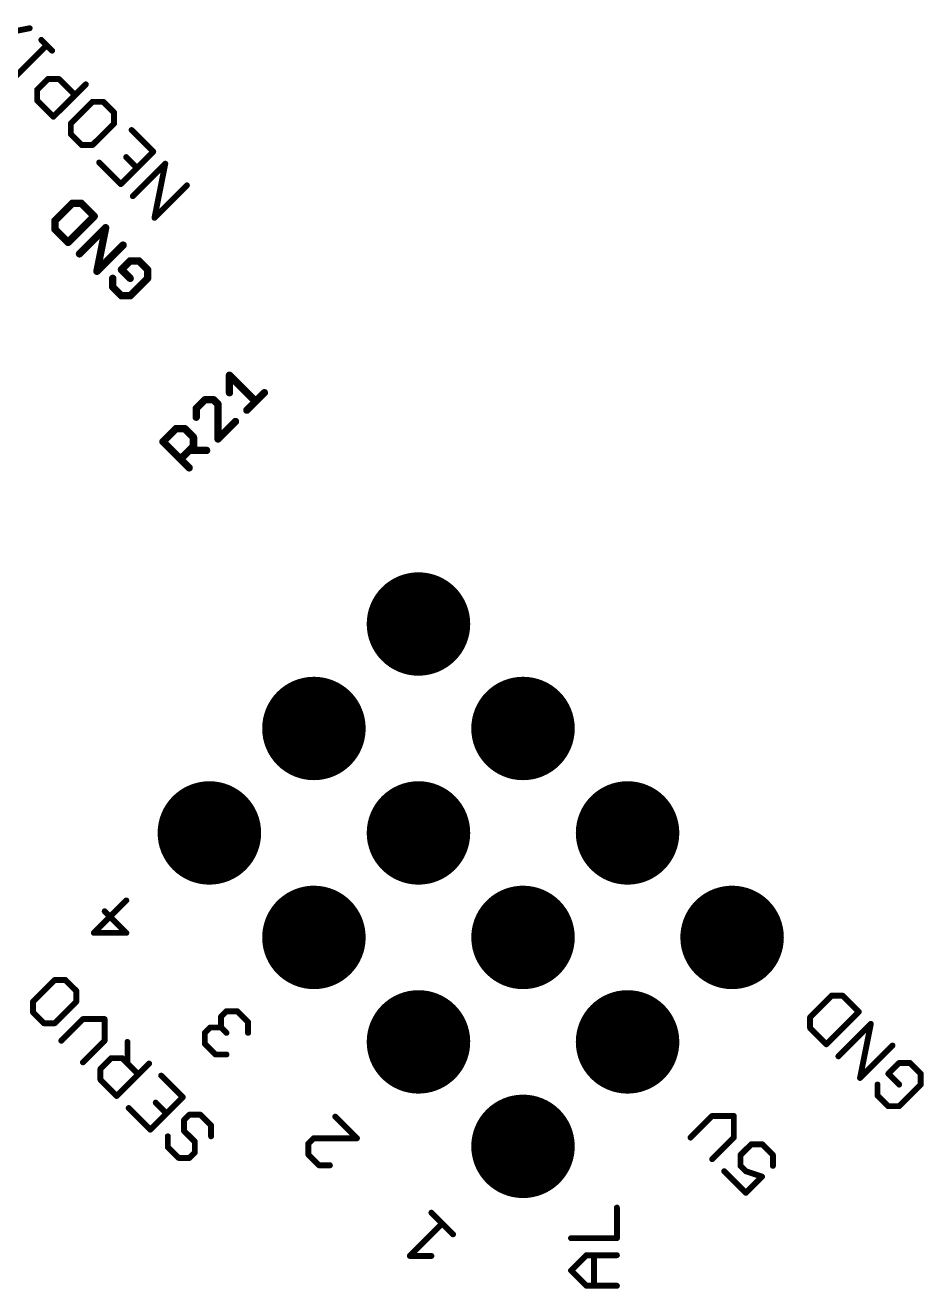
# Model space of a CAD drawing. Extents: x -38.3 to 35.6, y -39 to 39.9.
# Drawn here: x 17.85 to 33.29, y 10.11 to 31.83 of the extents above; entities that cross this region are included whole.
import ezdxf

# ---------------------------------------------------------------- set-up
doc = ezdxf.new("R2010")
doc.units = 0
doc.header["$MEASUREMENT"] = 0
doc.layers.get('0').update_dxf_attribs({"linetype": 'CONTINUOUS'})
doc.layers.add('25', color=253, linetype='CONTINUOUS')

# ---------------------------------------------------------------- blocks, each defined once
blk = doc.blocks.new('ROUNDP')
at = {"const_width": 0.5}
blk.add_lwpolyline([(0, -0.25, 1), (0, 0.25, 1), (0, -0.25)], format="xyb", dxfattribs=at)

msp = doc.modelspace()

# ---------------------------------------------------------------- linework, layer by layer
at = {"layer": '25'}
for points, const_width in [([(16.9992, 31.5984), (17.928, 31.7842)], 0.1016), ([(18.221, 31.4912), (17.6637, 30.9339)], 0.1016), ([(18.3139, 31.3983), (18.1281, 31.584)], 0.1016), ([(18.0568, 30.7266), (18.2426, 30.9123)], 0.1016), ([(18.2426, 30.9123), (18.4283, 30.9123)], 0.1016), ([(18.8927, 30.8195), (18.3354, 30.2622)], 0.1016), ([(18.4283, 30.9123), (18.7069, 30.6337)], 0.1016), ([(18.0568, 30.5408), (18.0568, 30.7266)], 0.1016), ([(18.3354, 30.2622), (18.0568, 30.5408)], 0.1016), ([(19.0071, 30.5193), (18.6356, 30.1478)], 0.1016), ([(19.1929, 30.5193), (19.0071, 30.5193)], 0.1016), ([(19.3786, 30.3335), (19.1929, 30.5193)], 0.1016), ([(18.6356, 30.1478), (18.6356, 29.962)], 0.1016), ([(19.0071, 29.7763), (19.3786, 30.1478)], 0.1016), ([(19.3786, 30.1478), (19.3786, 30.3335)], 0.1016), ([(18.6356, 29.962), (18.8214, 29.7763)], 0.1016), ([(20.0503, 29.6618), (19.6788, 30.0333)], 0.1016), ([(18.8214, 29.7763), (19.0071, 29.7763)], 0.1016), ([(19.4931, 29.1046), (20.0503, 29.6618)], 0.1016), ([(19.7717, 29.3832), (19.586, 29.5689)], 0.1016), ([(19.1216, 29.4761), (19.4931, 29.1046)], 0.1016), ([(20.2577, 29.4545), (19.7004, 28.8972)], 0.1016), ([(20.0719, 28.5257), (20.2577, 29.4545)], 0.1016), ([(20.6292, 29.083), (20.0719, 28.5257)], 0.1016), ([(18.662, 28.776), (18.3624, 28.4764)], 0.127), ([(18.8118, 28.776), (18.662, 28.776)], 0.127), ([(19.0365, 28.5513), (18.8118, 28.776)], 0.127), ([(18.3624, 28.4764), (18.3624, 28.3266)], 0.127), ([(18.5871, 28.1019), (19.0365, 28.5513)], 0.127), ([(18.3624, 28.3266), (18.5871, 28.1019)], 0.127), ([(19.2331, 28.3547), (18.7837, 27.9053)], 0.127), ([(19.0833, 27.6057), (19.2331, 28.3547)], 0.127), ([(19.5327, 28.0551), (19.0833, 27.6057)], 0.127), ([(19.6543, 27.7837), (19.5045, 27.6339)], 0.127), ([(19.8041, 27.7837), (19.6543, 27.7837)], 0.127), ([(19.9539, 27.6339), (19.8041, 27.7837)], 0.127), ([(19.5045, 27.6339), (19.6543, 27.4841)], 0.127), ([(19.9539, 27.4841), (19.9539, 27.6339)], 0.127), ([(19.3547, 27.4841), (19.3547, 27.3343)], 0.127), ([(19.3547, 27.3343), (19.5045, 27.1845)], 0.127), ([(19.6543, 27.1845), (19.9539, 27.4841)], 0.127), ([(19.5045, 27.1845), (19.6543, 27.1845)], 0.127), ([(21.3602, 25.518), (21.3602, 25.8176)], 0.127), ([(21.3602, 25.8176), (21.8096, 25.3682)], 0.127), ([(20.939, 25.3964), (20.7892, 25.2466)], 0.127), ([(21.0888, 25.3964), (20.939, 25.3964)], 0.127), ([(21.1637, 25.3215), (21.0888, 25.3964)], 0.127), ([(21.6598, 25.2184), (21.9594, 25.518)], 0.127), ([(20.7892, 25.2466), (20.7892, 25.0968)], 0.127), ([(21.1637, 24.7223), (21.1637, 25.3215)], 0.127), ([(21.4633, 25.0219), (21.1637, 24.7223)], 0.127), ([(20.2181, 24.6756), (20.4428, 24.9003)], 0.127), ([(20.4428, 24.9003), (20.5926, 24.9003)], 0.127), ([(20.5926, 24.9003), (20.7424, 24.7505)], 0.127), ([(20.7424, 24.7505), (20.7424, 24.6007)], 0.127), ([(20.6675, 24.2262), (20.2181, 24.6756)], 0.127), ([(20.7424, 24.6007), (20.5177, 24.376)], 0.127), ([(20.6675, 24.5258), (20.9671, 24.5258)], 0.127), ([(19.5885, 16.7886), (19.0313, 16.2314)], 0.1016), ([(19.5885, 16.2314), (19.217, 16.6029)], 0.1016), ([(19.0313, 16.2314), (19.5885, 16.2314)], 0.1016), ([(18.3575, 15.4209), (17.986, 15.0494)], 0.1016), ([(18.5432, 15.4209), (18.3575, 15.4209)], 0.1016), ([(18.729, 15.2352), (18.5432, 15.4209)], 0.1016), ([(18.729, 15.0494), (18.729, 15.2352)], 0.1016), ([(17.986, 15.0494), (17.986, 14.8637)], 0.1016), ([(18.3575, 14.6779), (18.729, 15.0494)], 0.1016), ([(31.7071, 15.1523), (31.3356, 14.7808)], 0.1016), ([(31.8929, 15.1523), (31.7071, 15.1523)], 0.1016), ([(32.1715, 14.8736), (31.8929, 15.1523)], 0.1016), ([(17.986, 14.8637), (18.1717, 14.6779)], 0.1016), ([(18.8434, 14.7492), (18.4719, 14.3777)], 0.1016), ([(19.2149, 14.7492), (18.8434, 14.7492)], 0.1016), ([(19.2149, 14.3777), (19.2149, 14.7492)], 0.1016), ([(21.2149, 14.7907), (21.3078, 14.8836)], 0.1016), ([(21.2149, 14.605), (21.2149, 14.7907)], 0.1016), ([(21.3078, 14.8836), (21.4935, 14.8836)], 0.1016), ([(21.4935, 14.8836), (21.6793, 14.6979)], 0.1016), ([(31.3356, 14.7808), (31.3356, 14.595)], 0.1016), ([(31.6143, 14.3164), (32.1715, 14.8736)], 0.1016), ([(18.1717, 14.6779), (18.3575, 14.6779)], 0.1016), ([(20.9363, 14.5121), (21.0292, 14.605)], 0.1016), ([(20.9363, 14.3264), (20.9363, 14.5121)], 0.1016), ([(21.0292, 14.605), (21.2149, 14.605)], 0.1016), ([(21.2149, 14.605), (21.3078, 14.5121)], 0.1016), ([(21.6793, 14.6979), (21.6793, 14.5121)], 0.1016), ([(31.3356, 14.595), (31.6143, 14.3164)], 0.1016), ([(32.3788, 14.6663), (31.8216, 14.1091)], 0.1016), ([(32.1931, 13.7376), (32.3788, 14.6663)], 0.1016), ([(18.8434, 14.0062), (19.2149, 14.3777)], 0.1016), ([(19.608, 13.9846), (19.608, 14.3561)], 0.1016), ([(21.122, 14.1406), (20.9363, 14.3264)], 0.1016), ([(32.7503, 14.2948), (32.1931, 13.7376)], 0.1016), ([(19.1436, 13.8918), (19.3294, 14.0775)], 0.1016), ([(19.3294, 14.0775), (19.5151, 14.0775)], 0.1016), ([(19.5151, 14.0775), (19.7938, 13.7989)], 0.1016), ([(21.3078, 14.1406), (21.122, 14.1406)], 0.1016), ([(19.1436, 13.706), (19.1436, 13.8918)], 0.1016), ([(19.9795, 13.9846), (19.4223, 13.4274)], 0.1016), ([(32.8648, 13.9946), (32.679, 13.8089)], 0.1016), ([(33.0505, 13.9946), (32.8648, 13.9946)], 0.1016), ([(33.2363, 13.8089), (33.0505, 13.9946)], 0.1016), ([(19.4223, 13.4274), (19.1436, 13.706)], 0.1016), ([(20.5583, 13.4058), (20.1868, 13.7773)], 0.1016), ([(32.679, 13.8089), (32.8648, 13.6231)], 0.1016), ([(33.2363, 13.6231), (33.2363, 13.8089)], 0.1016), ([(32.4933, 13.6231), (32.4933, 13.4374)], 0.1016), ([(32.4933, 13.4374), (32.679, 13.2516)], 0.1016), ([(32.8648, 13.2516), (33.2363, 13.6231)], 0.1016), ([(19.6296, 13.2201), (20.0011, 12.8486)], 0.1016), ([(20.0011, 12.8486), (20.5583, 13.4058)], 0.1016), ([(20.2797, 13.1272), (20.094, 13.3129)], 0.1016), ([(32.679, 13.2516), (32.8648, 13.2516)], 0.1016), ([(20.5799, 13.0127), (20.6728, 13.1056)], 0.1016), ([(20.5799, 12.827), (20.5799, 13.0127)], 0.1016), ([(20.6728, 13.1056), (20.8585, 13.1056)], 0.1016), ([(20.8585, 13.1056), (21.0443, 12.9199)], 0.1016), ([(23.1787, 13.0715), (23.5502, 12.7)], 0.1016), ([(29.6531, 13.0836), (29.2816, 12.7121)], 0.1016), ([(30.0246, 13.0836), (29.6531, 13.0836)], 0.1016), ([(30.0246, 12.7121), (30.0246, 13.0836)], 0.1016), ([(20.7657, 12.6412), (20.5799, 12.827)], 0.1016), ([(21.0443, 12.9199), (21.0443, 12.7341)], 0.1016), ([(20.3013, 12.7341), (20.3013, 12.5484)], 0.1016), ([(20.3013, 12.5484), (20.487, 12.3626)], 0.1016), ([(20.7657, 12.4555), (20.7657, 12.6412)], 0.1016), ([(22.8072, 12.7), (22.7143, 12.6071)], 0.1016), ([(22.7143, 12.6071), (22.7143, 12.4214)], 0.1016), ([(23.5502, 12.7), (22.8072, 12.7)], 0.1016), ([(29.6531, 12.3406), (30.0246, 12.7121)], 0.1016), ([(30.139, 12.4119), (30.3248, 12.5976)], 0.1016), ([(30.3248, 12.5976), (30.5105, 12.5976)], 0.1016), ([(30.5105, 12.5976), (30.6963, 12.4119)], 0.1016), ([(20.487, 12.3626), (20.6728, 12.3626)], 0.1016), ([(20.6728, 12.3626), (20.7657, 12.4555)], 0.1016), ([(22.7143, 12.4214), (22.9, 12.2356)], 0.1016), ([(30.139, 12.2261), (30.139, 12.4119)], 0.1016), ([(30.6963, 12.4119), (30.6963, 12.2261)], 0.1016), ([(22.9, 12.2356), (23.0858, 12.2356)], 0.1016), ([(29.8604, 12.1332), (30.2319, 11.7617)], 0.1016), ([(30.2319, 12.1332), (30.139, 12.2261)], 0.1016), ([(30.5105, 12.0404), (30.2319, 12.1332)], 0.1016), ([(30.2319, 11.7617), (30.5105, 12.0404)], 0.1016), ([(28.0162, 10.9828), (28.0162, 11.5082)], 0.1016), ([(25.2012, 11.049), (24.8297, 11.4205)], 0.1016), ([(24.4582, 10.6775), (25.0154, 11.2347)], 0.1016), ([(27.2281, 10.9828), (28.0162, 10.9828)], 0.1016), ([(24.8297, 10.6775), (24.4582, 10.6775)], 0.1016), ([(27.2281, 10.4269), (27.4908, 10.6896)], 0.1016), ([(27.4908, 10.6896), (28.0162, 10.6896)], 0.1016), ([(27.6222, 10.1643), (27.6222, 10.6896)], 0.1016), ([(27.4908, 10.1643), (27.2281, 10.4269)], 0.1016), ([(28.0162, 10.1643), (27.4908, 10.1643)], 0.1016)]:
    msp.add_lwpolyline(points, dxfattribs=dict(at, const_width=const_width))
for points, const_width in [([(17.933, 31.7593, 1), (17.923, 31.8091)], 0.0508), ([(18.1461, 31.602, 1), (18.1101, 31.5661)], 0.0508), ([(18.2389, 31.4732, 1), (18.203, 31.5091)], 0.0508), ([(18.2959, 31.3803, 1), (18.3318, 31.4162)], 0.0508), ([(18.2426, 30.9377, 1), (18.2426, 30.8869)], 0.0508), ([(18.2605, 30.8944, 1), (18.2246, 30.9303)], 0.0508), ([(18.4463, 30.9303, 1), (18.4103, 30.8944)], 0.0508), ([(18.4283, 30.8869, 1), (18.4283, 30.9377)], 0.0508), ([(18.9106, 30.8015, 1), (18.8747, 30.8374)], 0.0508), ([(18.0822, 30.7266, 1), (18.0314, 30.7266)], 0.0508), ([(18.0388, 30.7445, 1), (18.0748, 30.7086)], 0.0508), ([(18.689, 30.6157, 1), (18.7249, 30.6517)], 0.0508), ([(18.0748, 30.5588, 1), (18.0388, 30.5229)], 0.0508), ([(18.0314, 30.5408, 1), (18.0822, 30.5408)], 0.0508), ([(19.0071, 30.5447, 1), (19.0071, 30.4939)], 0.0508), ([(19.0251, 30.5013, 1), (18.9892, 30.5372)], 0.0508), ([(19.2108, 30.5372, 1), (19.1749, 30.5013)], 0.0508), ([(19.1929, 30.4939, 1), (19.1929, 30.5447)], 0.0508), ([(18.3175, 30.2802, 1), (18.3534, 30.2442)], 0.0508), ([(18.3175, 30.2442, 1), (18.3534, 30.2802)], 0.0508), ([(18.661, 30.1478, 1), (18.6102, 30.1478)], 0.0508), ([(19.404, 30.3335, 1), (19.3532, 30.3335)], 0.0508), ([(19.3607, 30.3156, 1), (19.3966, 30.3515)], 0.0508), ([(19.3966, 30.1298, 1), (19.3607, 30.1657)], 0.0508), ([(18.6102, 29.962, 1), (18.661, 29.962)], 0.0508), ([(18.6177, 30.1657, 1), (18.6536, 30.1298)], 0.0508), ([(18.6536, 29.98, 1), (18.6177, 29.9441)], 0.0508), ([(19.3532, 30.1478, 1), (19.404, 30.1478)], 0.0508), ([(19.6968, 30.0513, 1), (19.6609, 30.0154)], 0.0508), ([(18.8214, 29.8017, 1), (18.8214, 29.7509)], 0.0508), ([(18.8034, 29.7583, 1), (18.8393, 29.7942)], 0.0508), ([(18.9892, 29.7942, 1), (19.0251, 29.7583)], 0.0508), ([(19.0071, 29.7509, 1), (19.0071, 29.8017)], 0.0508), ([(19.6039, 29.5869, 1), (19.568, 29.551)], 0.0508), ([(20.0683, 29.6439, 1), (20.0324, 29.6798)], 0.0508), ([(20.0324, 29.6439, 1), (20.0683, 29.6798)], 0.0508), ([(19.1395, 29.494, 1), (19.1036, 29.4581)], 0.0508), ([(19.7537, 29.3652, 1), (19.7897, 29.4012)], 0.0508), ([(20.2826, 29.4495, 1), (20.2327, 29.4595)], 0.0508), ([(20.2756, 29.4365, 1), (20.2397, 29.4725)], 0.0508), ([(19.4751, 29.1225, 1), (19.511, 29.0866)], 0.0508), ([(19.4751, 29.0866, 1), (19.511, 29.1225)], 0.0508), ([(20.6471, 29.065, 1), (20.6112, 29.101)], 0.0508), ([(19.6824, 28.9152, 1), (19.7184, 28.8793)], 0.0508), ([(18.662, 28.8077, 1), (18.662, 28.7442)], 0.0635), ([(18.6845, 28.7535, 1), (18.6396, 28.7984)], 0.0635), ([(18.8343, 28.7984, 1), (18.7894, 28.7535)], 0.0635), ([(18.8118, 28.7442, 1), (18.8118, 28.8077)], 0.0635), ([(18.3942, 28.4764, 1), (18.3307, 28.4764)], 0.0635), ([(18.34, 28.4988, 1), (18.3849, 28.4539)], 0.0635), ([(19.059, 28.5288, 1), (19.0141, 28.5737)], 0.0635), ([(19.0141, 28.5288, 1), (19.059, 28.5737)], 0.0635), ([(20.0539, 28.5437, 1), (20.0899, 28.5078)], 0.0508), ([(20.047, 28.5307, 1), (20.0968, 28.5208)], 0.0508), ([(18.3849, 28.349, 1), (18.34, 28.3041)], 0.0635), ([(18.3307, 28.3266, 1), (18.3942, 28.3266)], 0.0635), ([(19.2642, 28.3485, 1), (19.2019, 28.3609)], 0.0635), ([(19.2555, 28.3323, 1), (19.2106, 28.3772)], 0.0635), ([(18.5647, 28.1243, 1), (18.6096, 28.0794)], 0.0635), ([(18.5647, 28.0794, 1), (18.6096, 28.1243)], 0.0635), ([(19.5551, 28.0327, 1), (19.5102, 28.0776)], 0.0635), ([(18.7612, 27.9278, 1), (18.8061, 27.8829)], 0.0635), ([(19.6543, 27.8154, 1), (19.6543, 27.7519)], 0.0635), ([(19.6768, 27.7612, 1), (19.6318, 27.8061)], 0.0635), ([(19.8266, 27.8061, 1), (19.7816, 27.7612)], 0.0635), ([(19.8041, 27.7519, 1), (19.8041, 27.8154)], 0.0635), ([(19.0521, 27.612, 1), (19.1144, 27.5995)], 0.0635), ([(19.0608, 27.6282, 1), (19.1057, 27.5833)], 0.0635), ([(19.527, 27.6563, 1), (19.4821, 27.6114)], 0.0635), ([(19.4821, 27.6563, 1), (19.527, 27.6114)], 0.0635), ([(19.9856, 27.6339, 1), (19.9221, 27.6339)], 0.0635), ([(19.9314, 27.6114, 1), (19.9763, 27.6563)], 0.0635), ([(19.3865, 27.4841, 1), (19.323, 27.4841)], 0.0635), ([(19.3772, 27.3567, 1), (19.3323, 27.3118)], 0.0635), ([(19.6318, 27.4616, 1), (19.6768, 27.5065)], 0.0635), ([(19.9221, 27.4841, 1), (19.9856, 27.4841)], 0.0635), ([(19.9763, 27.4616, 1), (19.9314, 27.5065)], 0.0635), ([(19.323, 27.3343, 1), (19.3865, 27.3343)], 0.0635), ([(19.5045, 27.2162, 1), (19.5045, 27.1527)], 0.0635), ([(19.4821, 27.162, 1), (19.527, 27.2069)], 0.0635), ([(19.6318, 27.2069, 1), (19.6767, 27.162)], 0.0635), ([(19.6543, 27.1527, 1), (19.6543, 27.2162)], 0.0635), ([(21.392, 25.8176, 1), (21.3285, 25.8176)], 0.0635), ([(21.3827, 25.8401, 1), (21.3378, 25.7952)], 0.0635), ([(20.939, 25.4281, 1), (20.939, 25.3647)], 0.0635), ([(20.9614, 25.3739, 1), (20.9165, 25.4189)], 0.0635), ([(21.1112, 25.4189, 1), (21.0663, 25.3739)], 0.0635), ([(21.0888, 25.3647, 1), (21.0888, 25.4281)], 0.0635), ([(21.3285, 25.518, 1), (21.392, 25.518)], 0.0635), ([(21.7871, 25.3458, 1), (21.832, 25.3907)], 0.0635), ([(21.9818, 25.4956, 1), (21.9369, 25.5405)], 0.0635), ([(20.8209, 25.2466, 1), (20.7574, 25.2466)], 0.0635), ([(20.7667, 25.2691, 1), (20.8116, 25.2241)], 0.0635), ([(21.1954, 25.3215, 1), (21.1319, 25.3215)], 0.0635), ([(21.1412, 25.299, 1), (21.1861, 25.344)], 0.0635), ([(21.6373, 25.2409, 1), (21.6823, 25.196)], 0.0635), ([(20.7574, 25.0968, 1), (20.8209, 25.0968)], 0.0635), ([(21.4857, 24.9995, 1), (21.4408, 25.0444)], 0.0635), ([(20.4428, 24.932, 1), (20.4428, 24.8685)], 0.0635), ([(20.4653, 24.8778, 1), (20.4204, 24.9227)], 0.0635), ([(20.6151, 24.9227, 1), (20.5702, 24.8778)], 0.0635), ([(20.5926, 24.8685, 1), (20.5926, 24.932)], 0.0635), ([(20.7742, 24.7505, 1), (20.7107, 24.7505)], 0.0635), ([(20.72, 24.728, 1), (20.7649, 24.7729)], 0.0635), ([(21.1412, 24.7448, 1), (21.1861, 24.6999)], 0.0635), ([(20.2406, 24.698, 1), (20.1957, 24.6531)], 0.0635), ([(20.1957, 24.698, 1), (20.2406, 24.6531)], 0.0635), ([(20.6675, 24.5575, 1), (20.6675, 24.494)], 0.0635), ([(20.7107, 24.6007, 1), (20.7742, 24.6007)], 0.0635), ([(20.7649, 24.5782, 1), (20.72, 24.6231)], 0.0635), ([(20.9671, 24.494, 1), (20.9671, 24.5575)], 0.0635), ([(21.1319, 24.7223, 1), (21.1954, 24.7223)], 0.0635), ([(20.4953, 24.3984, 1), (20.5402, 24.3535)], 0.0635), ([(20.6451, 24.2037, 1), (20.69, 24.2486)], 0.0635), ([(19.6065, 16.7707, 1), (19.5706, 16.8066)], 0.0508), ([(19.235, 16.6208, 1), (19.1991, 16.5849)], 0.0508), ([(19.0313, 16.2568, 1), (19.0313, 16.206)], 0.0508), ([(19.0133, 16.2493, 1), (19.0492, 16.2134)], 0.0508), ([(19.5706, 16.2134, 1), (19.6065, 16.2493)], 0.0508), ([(19.5885, 16.206, 1), (19.5885, 16.2568)], 0.0508), ([(18.3575, 15.4463, 1), (18.3575, 15.3955)], 0.0508), ([(18.3754, 15.4029, 1), (18.3395, 15.4389)], 0.0508), ([(18.5612, 15.4389, 1), (18.5253, 15.4029)], 0.0508), ([(18.5432, 15.3955, 1), (18.5432, 15.4463)], 0.0508), ([(18.7544, 15.2352, 1), (18.7036, 15.2352)], 0.0508), ([(18.711, 15.2172, 1), (18.7469, 15.2531)], 0.0508), ([(17.968, 15.0674, 1), (18.0039, 15.0314)], 0.0508), ([(18.0114, 15.0494, 1), (17.9606, 15.0494)], 0.0508), ([(18.7036, 15.0494, 1), (18.7544, 15.0494)], 0.0508), ([(18.7469, 15.0314, 1), (18.711, 15.0674)], 0.0508), ([(31.7071, 15.1777, 1), (31.7071, 15.1269)], 0.0508), ([(31.7251, 15.1343, 1), (31.6892, 15.1702)], 0.0508), ([(31.9108, 15.1702, 1), (31.8749, 15.1343)], 0.0508), ([(31.8929, 15.1269, 1), (31.8929, 15.1777)], 0.0508), ([(18.0039, 14.8816, 1), (17.968, 14.8457)], 0.0508), ([(17.9606, 14.8637, 1), (18.0114, 14.8637)], 0.0508), ([(18.8434, 14.7746, 1), (18.8434, 14.7238)], 0.0508), ([(18.8614, 14.7313, 1), (18.8255, 14.7672)], 0.0508), ([(19.2403, 14.7492, 1), (19.1895, 14.7492)], 0.0508), ([(19.2149, 14.7238, 1), (19.2149, 14.7746)], 0.0508), ([(21.2403, 14.7907, 1), (21.1895, 14.7907)], 0.0508), ([(21.1969, 14.8087, 1), (21.2329, 14.7728)], 0.0508), ([(21.3078, 14.909, 1), (21.3078, 14.8582)], 0.0508), ([(21.3257, 14.8657, 1), (21.2898, 14.9016)], 0.0508), ([(21.5115, 14.9016, 1), (21.4756, 14.8657)], 0.0508), ([(21.4935, 14.8582, 1), (21.4935, 14.909)], 0.0508), ([(31.361, 14.7808, 1), (31.3102, 14.7808)], 0.0508), ([(31.3177, 14.7987, 1), (31.3536, 14.7628)], 0.0508), ([(32.1895, 14.8557, 1), (32.1535, 14.8916)], 0.0508), ([(32.1535, 14.8557, 1), (32.1895, 14.8916)], 0.0508), ([(18.1717, 14.7033, 1), (18.1717, 14.6525)], 0.0508), ([(18.1538, 14.6599, 1), (18.1897, 14.6959)], 0.0508), ([(18.3395, 14.6959, 1), (18.3754, 14.6599)], 0.0508), ([(18.3575, 14.6525, 1), (18.3575, 14.7033)], 0.0508), ([(20.9617, 14.5121, 1), (20.9109, 14.5121)], 0.0508), ([(20.9183, 14.5301, 1), (20.9542, 14.4942)], 0.0508), ([(21.0292, 14.6304, 1), (21.0292, 14.5796)], 0.0508), ([(21.0471, 14.587, 1), (21.0112, 14.623)], 0.0508), ([(21.2329, 14.623, 1), (21.1969, 14.587)], 0.0508), ([(21.1895, 14.605, 1), (21.2403, 14.605)], 0.0508), ([(21.2149, 14.5796, 1), (21.2149, 14.6304)], 0.0508), ([(21.2898, 14.4942, 1), (21.3257, 14.5301)], 0.0508), ([(21.7047, 14.6979, 1), (21.6539, 14.6979)], 0.0508), ([(21.6613, 14.6799, 1), (21.6972, 14.7158)], 0.0508), ([(31.3102, 14.595, 1), (31.361, 14.595)], 0.0508), ([(31.3536, 14.613, 1), (31.3177, 14.5771)], 0.0508), ([(32.4037, 14.6613, 1), (32.3539, 14.6713)], 0.0508), ([(32.3968, 14.6484, 1), (32.3609, 14.6843)], 0.0508), ([(18.454, 14.3957, 1), (18.4899, 14.3597)], 0.0508), ([(19.1895, 14.3777, 1), (19.2403, 14.3777)], 0.0508), ([(19.2329, 14.3597, 1), (19.197, 14.3957)], 0.0508), ([(19.6334, 14.3561, 1), (19.5826, 14.3561)], 0.0508), ([(20.9542, 14.3443, 1), (20.9183, 14.3084)], 0.0508), ([(20.9109, 14.3264, 1), (20.9617, 14.3264)], 0.0508), ([(21.6539, 14.5121, 1), (21.7047, 14.5121)], 0.0508), ([(31.5963, 14.3343, 1), (31.6322, 14.2984)], 0.0508), ([(31.5963, 14.2984, 1), (31.6322, 14.3343)], 0.0508), ([(32.7683, 14.2769, 1), (32.7324, 14.3128)], 0.0508), ([(19.3294, 14.1029, 1), (19.3294, 14.0521)], 0.0508), ([(19.3473, 14.0596, 1), (19.3114, 14.0955)], 0.0508), ([(19.5331, 14.0955, 1), (19.4972, 14.0596)], 0.0508), ([(19.5151, 14.0521, 1), (19.5151, 14.1029)], 0.0508), ([(21.122, 14.166, 1), (21.122, 14.1152)], 0.0508), ([(21.1041, 14.1227, 1), (21.14, 14.1586)], 0.0508), ([(21.3078, 14.1152, 1), (21.3078, 14.166)], 0.0508), ([(31.8036, 14.127, 1), (31.8395, 14.0911)], 0.0508), ([(18.8255, 14.0242, 1), (18.8614, 13.9882)], 0.0508), ([(19.169, 13.8918, 1), (19.1182, 13.8918)], 0.0508), ([(19.1257, 13.9097, 1), (19.1616, 13.8738)], 0.0508), ([(19.5826, 13.9846, 1), (19.6334, 13.9846)], 0.0508), ([(19.9975, 13.9667, 1), (19.9615, 14.0026)], 0.0508), ([(32.8648, 14.02, 1), (32.8648, 13.9692)], 0.0508), ([(32.8827, 13.9767, 1), (32.8468, 14.0126)], 0.0508), ([(33.0685, 14.0126, 1), (33.0326, 13.9767)], 0.0508), ([(33.0505, 13.9692, 1), (33.0505, 14.02)], 0.0508), ([(19.1182, 13.706, 1), (19.169, 13.706)], 0.0508), ([(19.1616, 13.724, 1), (19.1257, 13.6881)], 0.0508), ([(19.7758, 13.7809, 1), (19.8117, 13.8168)], 0.0508), ([(20.2048, 13.7953, 1), (20.1689, 13.7594)], 0.0508), ([(32.1751, 13.7555, 1), (32.211, 13.7196)], 0.0508), ([(32.1682, 13.7425, 1), (32.218, 13.7326)], 0.0508), ([(32.697, 13.8268, 1), (32.6611, 13.7909)], 0.0508), ([(32.6611, 13.8268, 1), (32.697, 13.7909)], 0.0508), ([(33.2617, 13.8089, 1), (33.2109, 13.8089)], 0.0508), ([(33.2183, 13.7909, 1), (33.2542, 13.8268)], 0.0508), ([(19.4043, 13.4453, 1), (19.4402, 13.4094)], 0.0508), ([(19.4043, 13.4094, 1), (19.4402, 13.4453)], 0.0508), ([(32.5187, 13.6231, 1), (32.4679, 13.6231)], 0.0508), ([(32.5112, 13.4553, 1), (32.4753, 13.4194)], 0.0508), ([(32.8468, 13.6052, 1), (32.8827, 13.6411)], 0.0508), ([(33.2109, 13.6231, 1), (33.2617, 13.6231)], 0.0508), ([(33.2542, 13.6052, 1), (33.2183, 13.6411)], 0.0508), ([(19.6475, 13.238, 1), (19.6116, 13.2021)], 0.0508), ([(20.1119, 13.3309, 1), (20.076, 13.295)], 0.0508), ([(20.5763, 13.3879, 1), (20.5404, 13.4238)], 0.0508), ([(20.5404, 13.3879, 1), (20.5763, 13.4238)], 0.0508), ([(32.4679, 13.4374, 1), (32.5187, 13.4374)], 0.0508), ([(32.679, 13.277, 1), (32.679, 13.2262)], 0.0508), ([(32.6611, 13.2337, 1), (32.697, 13.2696)], 0.0508), ([(32.8468, 13.2696, 1), (32.8827, 13.2337)], 0.0508), ([(32.8648, 13.2262, 1), (32.8648, 13.277)], 0.0508), ([(20.2617, 13.1092, 1), (20.2977, 13.1452)], 0.0508), ([(20.6053, 13.0127, 1), (20.5545, 13.0127)], 0.0508), ([(20.5619, 13.0307, 1), (20.5979, 12.9948)], 0.0508), ([(20.6728, 13.131, 1), (20.6728, 13.0802)], 0.0508), ([(20.6907, 13.0877, 1), (20.6548, 13.1236)], 0.0508), ([(20.8765, 13.1236, 1), (20.8406, 13.0877)], 0.0508), ([(20.8585, 13.0802, 1), (20.8585, 13.131)], 0.0508), ([(23.1966, 13.0895, 1), (23.1607, 13.0535)], 0.0508), ([(29.6531, 13.109, 1), (29.6531, 13.0582)], 0.0508), ([(29.671, 13.0656, 1), (29.6351, 13.1015)], 0.0508), ([(30.05, 13.0836, 1), (29.9992, 13.0836)], 0.0508), ([(30.0246, 13.0582, 1), (30.0246, 13.109)], 0.0508), ([(19.9831, 12.8665, 1), (20.019, 12.8306)], 0.0508), ([(19.9831, 12.8306, 1), (20.019, 12.8665)], 0.0508), ([(20.5979, 12.845, 1), (20.5619, 12.809)], 0.0508), ([(20.5545, 12.827, 1), (20.6053, 12.827)], 0.0508), ([(21.0697, 12.9199, 1), (21.0189, 12.9199)], 0.0508), ([(21.0263, 12.9019, 1), (21.0622, 12.9378)], 0.0508), ([(20.3267, 12.7341, 1), (20.2759, 12.7341)], 0.0508), ([(20.3192, 12.5663, 1), (20.2833, 12.5304)], 0.0508), ([(20.7911, 12.6412, 1), (20.7403, 12.6412)], 0.0508), ([(20.7477, 12.6233, 1), (20.7836, 12.6592)], 0.0508), ([(21.0189, 12.7341, 1), (21.0697, 12.7341)], 0.0508), ([(22.7397, 12.6071, 1), (22.6889, 12.6071)], 0.0508), ([(22.6963, 12.6251, 1), (22.7322, 12.5892)], 0.0508), ([(22.8072, 12.7254, 1), (22.8072, 12.6746)], 0.0508), ([(22.8251, 12.682, 1), (22.7892, 12.718)], 0.0508), ([(23.5322, 12.682, 1), (23.5681, 12.718)], 0.0508), ([(23.5502, 12.6746, 1), (23.5502, 12.7254)], 0.0508), ([(29.2636, 12.73, 1), (29.2995, 12.6941)], 0.0508), ([(29.9992, 12.7121, 1), (30.05, 12.7121)], 0.0508), ([(30.0425, 12.6941, 1), (30.0066, 12.73)], 0.0508), ([(30.3248, 12.623, 1), (30.3248, 12.5722)], 0.0508), ([(30.3427, 12.5797, 1), (30.3068, 12.6156)], 0.0508), ([(30.5285, 12.6156, 1), (30.4926, 12.5797)], 0.0508), ([(30.5105, 12.5722, 1), (30.5105, 12.623)], 0.0508), ([(20.2759, 12.5484, 1), (20.3267, 12.5484)], 0.0508), ([(20.487, 12.388, 1), (20.487, 12.3372)], 0.0508), ([(20.4691, 12.3447, 1), (20.505, 12.3806)], 0.0508), ([(20.6548, 12.3806, 1), (20.6907, 12.3447)], 0.0508), ([(20.6728, 12.3372, 1), (20.6728, 12.388)], 0.0508), ([(20.7403, 12.4555, 1), (20.7911, 12.4555)], 0.0508), ([(20.7836, 12.4375, 1), (20.7477, 12.4735)], 0.0508), ([(22.7322, 12.4393, 1), (22.6963, 12.4034)], 0.0508), ([(22.6889, 12.4214, 1), (22.7397, 12.4214)], 0.0508), ([(29.6351, 12.3585, 1), (29.671, 12.3226)], 0.0508), ([(30.1644, 12.4119, 1), (30.1136, 12.4119)], 0.0508), ([(30.1211, 12.4298, 1), (30.157, 12.3939)], 0.0508), ([(30.7217, 12.4119, 1), (30.6709, 12.4119)], 0.0508), ([(30.6783, 12.3939, 1), (30.7142, 12.4298)], 0.0508), ([(22.9, 12.261, 1), (22.9, 12.2102)], 0.0508), ([(22.8821, 12.2177, 1), (22.918, 12.2536)], 0.0508), ([(23.0858, 12.2102, 1), (23.0858, 12.261)], 0.0508), ([(29.8784, 12.1512, 1), (29.8424, 12.1153)], 0.0508), ([(30.1136, 12.2261, 1), (30.1644, 12.2261)], 0.0508), ([(30.157, 12.2441, 1), (30.1211, 12.2082)], 0.0508), ([(30.2399, 12.1573, 1), (30.2239, 12.1091)], 0.0508), ([(30.2139, 12.1153, 1), (30.2499, 12.1512)], 0.0508), ([(30.6709, 12.2261, 1), (30.7217, 12.2261)], 0.0508), ([(30.5285, 12.0224, 1), (30.4926, 12.0583)], 0.0508), ([(30.5025, 12.0163, 1), (30.5186, 12.0645)], 0.0508), ([(30.2139, 11.7797, 1), (30.2499, 11.7438)], 0.0508), ([(30.2139, 11.7438, 1), (30.2499, 11.7797)], 0.0508), ([(28.0416, 11.5082, 1), (27.9908, 11.5082)], 0.0508), ([(24.8476, 11.4385, 1), (24.8117, 11.4025)], 0.0508), ([(25.0334, 11.2168, 1), (24.9974, 11.2527)], 0.0508), ([(25.1832, 11.031, 1), (25.2191, 11.067)], 0.0508), ([(27.2281, 11.0082, 1), (27.2281, 10.9574)], 0.0508), ([(27.9908, 10.9828, 1), (28.0416, 10.9828)], 0.0508), ([(28.0162, 10.9574, 1), (28.0162, 11.0082)], 0.0508), ([(24.4402, 10.6955, 1), (24.4761, 10.6595)], 0.0508), ([(24.4582, 10.7029, 1), (24.4582, 10.6521)], 0.0508), ([(24.8297, 10.6521, 1), (24.8297, 10.7029)], 0.0508), ([(27.4908, 10.715, 1), (27.4908, 10.6642)], 0.0508), ([(27.5088, 10.6717, 1), (27.4729, 10.7076)], 0.0508), ([(27.6476, 10.6896, 1), (27.5968, 10.6896)], 0.0508), ([(28.0162, 10.6642, 1), (28.0162, 10.715)], 0.0508), ([(27.2461, 10.4449, 1), (27.2102, 10.409)], 0.0508), ([(27.2102, 10.4449, 1), (27.2461, 10.409)], 0.0508), ([(27.4908, 10.1897, 1), (27.4908, 10.1389)], 0.0508), ([(28.0162, 10.1389, 1), (28.0162, 10.1897)], 0.0508), ([(27.4729, 10.1463, 1), (27.5088, 10.1822)], 0.0508), ([(27.5968, 10.1643, 1), (27.6476, 10.1643)], 0.0508)]:
    msp.add_lwpolyline(points, format="xyb", dxfattribs=dict(at, const_width=const_width))

# ---------------------------------------------------------------- block references
at = {"layer": '25', "xscale": 1.778, "yscale": 1.778, "rotation": 135}
for p in [(24.6072, 21.5415), (24.6072, 21.5415), (22.8111, 19.7454), (22.8111, 19.7454), (26.4032, 19.7454), (26.4032, 19.7454), (21.0151, 17.9494), (21.0151, 17.9494), (24.6072, 17.9494), (24.6072, 17.9494), (28.1993, 17.9494), (28.1993, 17.9494), (22.8111, 16.1533), (22.8111, 16.1533), (26.4032, 16.1533), (26.4032, 16.1533), (29.9953, 16.1533), (29.9953, 16.1533), (24.6072, 14.3573), (24.6072, 14.3573), (28.1993, 14.3573), (28.1993, 14.3573), (26.4032, 12.5612), (26.4032, 12.5612)]:
    msp.add_blockref('ROUNDP', p, dxfattribs=at)

doc.saveas('drawing.dxf')
